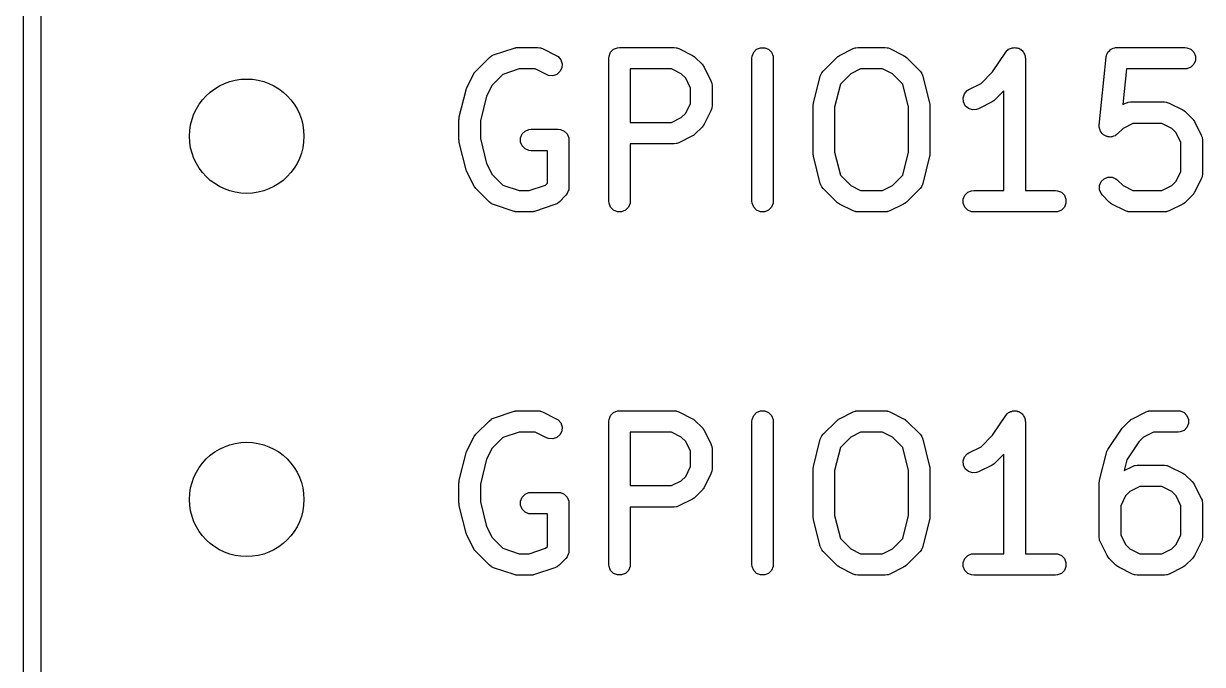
# Model space of a CAD drawing. Extents: x 19.8 to 98.9, y -129.1 to -67.1.
# Drawn here: x 55.28 to 63.52, y -95.63 to -91.15 of the extents above; entities that cross this region are included whole.
import ezdxf

# ---------------------------------------------------------------- set-up
doc = ezdxf.new("R2010")
doc.units = 0
doc.layers.add('BLACK', color=7, linetype='CONTINUOUS')

msp = doc.modelspace()

# ---------------------------------------------------------------- linework, layer by layer
at = {"layer": 'BLACK', "linetype": 'CONTINUOUS'}
for p, q in [((55.28, -129.024), (55.28, -72.636)), ((55.4, -72.696), (55.4, -128.964)), ((58.441365, -91.484643), (58.536603, -91.389405)), ((58.536603, -91.389405), (58.547968, -91.380077)), ((58.547968, -91.380077), (58.550458, -91.379045)), ((58.550458, -91.379045), (58.552493, -91.377281)), ((58.552493, -91.377281), (58.565919, -91.371287)), ((58.565919, -91.371287), (58.708775, -91.323668)), ((58.708775, -91.323668), (58.71603, -91.322018)), ((58.71603, -91.322018), (58.717861, -91.32126)), ((58.717861, -91.32126), (58.720514, -91.320998)), ((58.720514, -91.320998), (58.723112, -91.320408)), ((58.723112, -91.320408), (58.725086, -91.320548)), ((58.725086, -91.320548), (58.732493, -91.319819)), ((58.732493, -91.319819), (58.87535, -91.319819)), ((58.87535, -91.319819), (58.889982, -91.32126)), ((58.889982, -91.32126), (58.892471, -91.322291)), ((58.892471, -91.322291), (58.895159, -91.322482)), ((58.895159, -91.322482), (58.908891, -91.327737)), ((58.908891, -91.327737), (59.004129, -91.375356)), ((59.004129, -91.375356), (59.016572, -91.383188)), ((59.016572, -91.383188), (59.035745, -91.405296)), ((59.371779, -91.394819), (59.37322, -91.380187)), ((59.371779, -92.394819), (59.371779, -91.394819)), ((59.37322, -91.380187), (59.384419, -91.353151)), ((59.384419, -91.353151), (59.405111, -91.332459)), ((59.405111, -91.332459), (59.432147, -91.32126)), ((59.432147, -91.32126), (59.446779, -91.319819)), ((59.446779, -91.319819), (59.827731, -91.319819)), ((59.827731, -91.319819), (59.842363, -91.32126)), ((59.842363, -91.32126), (59.844852, -91.322291)), ((59.844852, -91.322291), (59.84754, -91.322482)), ((59.84754, -91.322482), (59.861272, -91.327737)), ((59.861272, -91.327737), (59.95651, -91.375356)), ((59.95651, -91.375356), (59.962809, -91.37932)), ((59.962809, -91.37932), (59.964637, -91.380078)), ((59.964637, -91.380078), (59.966693, -91.381766)), ((59.966693, -91.381766), (59.968953, -91.383188)), ((59.968953, -91.383188), (59.970252, -91.384686)), ((59.970252, -91.384686), (59.976002, -91.389405)), ((59.976002, -91.389405), (60.023621, -91.437024)), ((60.371779, -91.394819), (60.37322, -91.380187)), ((60.371779, -92.394819), (60.371779, -91.394819)), ((60.37322, -91.380187), (60.384419, -91.353151)), ((60.384419, -91.353151), (60.405111, -91.332459)), ((60.405111, -91.332459), (60.432147, -91.32126)), ((60.432147, -91.32126), (60.461411, -91.32126)), ((60.461411, -91.32126), (60.488447, -91.332459)), ((60.488447, -91.332459), (60.509139, -91.353151)), ((60.509139, -91.353151), (60.520338, -91.380187)), ((60.520338, -91.380187), (60.521779, -91.394819)), ((60.521779, -91.394819), (60.521779, -92.394819)), ((60.869936, -91.484643), (60.965174, -91.389405)), ((60.965174, -91.389405), (60.970924, -91.384684)), ((60.970924, -91.384684), (60.972223, -91.383188)), ((60.972223, -91.383188), (60.974477, -91.381768)), ((60.974477, -91.381768), (60.976539, -91.380077)), ((60.976539, -91.380077), (60.978371, -91.379318)), ((60.978371, -91.379318), (60.984666, -91.375356)), ((60.984666, -91.375356), (61.079904, -91.327737)), ((61.079904, -91.327737), (61.093635, -91.322482)), ((61.093635, -91.322482), (61.096324, -91.32229)), ((61.096324, -91.32229), (61.098813, -91.32126)), ((61.098813, -91.32126), (61.113445, -91.319819)), ((61.113445, -91.319819), (61.303921, -91.319819)), ((61.303921, -91.319819), (61.318553, -91.32126)), ((61.318553, -91.32126), (61.321042, -91.322291)), ((61.321042, -91.322291), (61.32373, -91.322482)), ((61.32373, -91.322482), (61.337462, -91.327737)), ((61.337462, -91.327737), (61.4327, -91.375356)), ((61.4327, -91.375356), (61.438999, -91.37932)), ((61.438999, -91.37932), (61.440827, -91.380078)), ((61.440827, -91.380078), (61.442883, -91.381766)), ((61.442883, -91.381766), (61.445143, -91.383188)), ((61.445143, -91.383188), (61.446442, -91.384686)), ((61.446442, -91.384686), (61.452192, -91.389405)), ((61.452192, -91.389405), (61.54743, -91.484643)), ((62.055159, -91.489896), (62.146279, -91.353216)), ((62.146279, -91.353216), (62.146313, -91.353173)), ((62.146313, -91.353173), (62.146323, -91.353151)), ((62.146323, -91.353151), (62.146374, -91.353099)), ((62.146374, -91.353099), (62.155595, -91.341841)), ((62.155595, -91.341841), (62.161764, -91.337709)), ((62.161764, -91.337709), (62.167015, -91.332459)), ((62.167015, -91.332459), (62.173804, -91.329646)), ((62.173804, -91.329646), (62.17991, -91.325558)), ((62.17991, -91.325558), (62.18719, -91.324101)), ((62.18719, -91.324101), (62.194051, -91.32126)), ((62.194051, -91.32126), (62.201399, -91.32126)), ((62.201399, -91.32126), (62.208604, -91.319819)), ((62.208604, -91.319819), (62.215888, -91.32126)), ((62.215888, -91.32126), (62.223315, -91.32126)), ((62.223315, -91.32126), (62.230103, -91.324072)), ((62.230103, -91.324072), (62.237312, -91.325498)), ((62.237312, -91.325498), (62.243491, -91.329617)), ((62.243491, -91.329617), (62.250351, -91.332459)), ((62.250351, -91.332459), (62.255544, -91.337652)), ((62.255544, -91.337652), (62.261661, -91.34173)), ((62.261661, -91.34173), (62.265794, -91.347902)), ((62.265794, -91.347902), (62.271043, -91.353151)), ((62.271043, -91.353151), (62.273854, -91.359938)), ((62.273854, -91.359938), (62.277944, -91.366045)), ((62.277944, -91.366045), (62.2794, -91.373326)), ((62.2794, -91.373326), (62.282242, -91.380187)), ((62.282242, -91.380187), (62.283667, -91.394663)), ((62.283667, -91.394663), (62.283683, -91.39474)), ((62.283683, -91.39474), (62.283677, -91.394766)), ((62.283677, -91.394766), (62.283683, -91.394819)), ((62.283683, -91.394819), (62.283683, -92.319819)), ((62.800722, -91.863546), (62.848341, -91.387356)), ((62.848341, -91.387356), (62.84941, -91.382023)), ((62.84941, -91.380187), (62.850123, -91.378464)), ((62.84941, -91.382023), (62.84941, -91.380187)), ((62.850123, -91.378464), (62.851231, -91.37294)), ((62.851231, -91.37294), (62.856413, -91.36328)), ((62.856413, -91.36328), (62.860609, -91.353151)), ((62.860609, -91.353151), (62.86328, -91.350479)), ((62.86328, -91.350479), (62.865065, -91.347153)), ((62.865065, -91.347153), (62.873547, -91.340212)), ((62.873547, -91.340212), (62.881301, -91.332459)), ((62.881301, -91.332459), (62.884789, -91.331013)), ((62.884789, -91.331013), (62.887713, -91.328622)), ((62.887713, -91.328622), (62.89821, -91.325454)), ((62.89821, -91.325454), (62.908337, -91.32126)), ((62.908337, -91.32126), (62.913942, -91.320707)), ((62.913942, -91.320707), (62.915729, -91.320169)), ((62.915729, -91.320169), (62.917557, -91.320351)), ((62.917557, -91.320351), (62.922969, -91.319819)), ((62.922969, -91.319819), (63.399159, -91.319819)), ((63.399159, -91.319819), (63.413791, -91.32126)), ((63.413791, -91.32126), (63.440827, -91.332459)), ((63.440827, -91.332459), (63.461519, -91.353151)), ((63.461519, -91.353151), (63.472718, -91.380187)), ((63.472718, -91.380187), (63.472718, -91.409451)), ((58.744663, -91.469819), (58.63015, -91.50799)), ((58.857645, -91.469819), (58.744663, -91.469819)), ((58.937047, -91.50952), (58.857645, -91.469819)), ((59.042925, -91.462247), (59.029837, -91.488422)), ((59.035745, -91.405296), (59.044999, -91.433057)), ((59.044999, -91.433057), (59.042925, -91.462247)), ((59.810026, -91.469819), (59.521779, -91.469819)), ((59.521779, -91.469819), (59.521779, -91.843628)), ((59.878542, -91.504077), (59.810026, -91.469819)), ((60.023621, -91.437024), (60.028339, -91.442773)), ((60.028339, -91.442773), (60.029838, -91.444073)), ((60.029838, -91.444073), (60.031259, -91.446332)), ((60.031259, -91.446332), (60.032948, -91.448389)), ((60.032948, -91.448389), (60.033705, -91.450216)), ((60.033705, -91.450216), (60.03767, -91.456516)), ((60.03767, -91.456516), (60.085289, -91.551754)), ((61.13115, -91.469819), (61.062634, -91.504077)), ((61.286216, -91.469819), (61.13115, -91.469819)), ((61.354732, -91.504077), (61.286216, -91.469819)), ((62.990843, -91.469819), (62.966024, -91.718009)), ((63.399159, -91.469819), (62.990843, -91.469819)), ((63.413791, -91.468378), (63.399159, -91.469819)), ((63.440827, -91.457179), (63.413791, -91.468378)), ((63.461519, -91.436487), (63.440827, -91.457179)), ((63.472718, -91.409451), (63.461519, -91.436487)), ((58.379697, -91.599373), (58.427316, -91.504135)), ((58.427316, -91.504135), (58.43128, -91.497835)), ((58.43128, -91.497835), (58.432038, -91.496008)), ((58.432038, -91.496008), (58.433726, -91.493951)), ((58.433726, -91.493951), (58.435148, -91.491692)), ((58.435148, -91.491692), (58.436646, -91.490392)), ((58.436646, -91.490392), (58.441365, -91.484643)), ((58.63015, -91.50799), (58.556037, -91.582103)), ((58.950778, -91.514775), (58.937047, -91.50952)), ((58.979968, -91.516849), (58.950778, -91.514775)), ((59.00773, -91.507595), (58.979968, -91.516849)), ((59.029837, -91.488422), (59.00773, -91.507595)), ((59.908949, -91.534484), (59.878542, -91.504077)), ((59.943207, -91.603), (59.908949, -91.534484)), ((60.085289, -91.551754), (60.090544, -91.565485)), ((60.090544, -91.565485), (60.090735, -91.568174)), ((60.802589, -91.709962), (60.850208, -91.519486)), ((60.850208, -91.519486), (60.855155, -91.50564)), ((60.855155, -91.50564), (60.858475, -91.501158)), ((60.858475, -91.501158), (60.860609, -91.496008)), ((60.860609, -91.496008), (60.869936, -91.484643)), ((61.062634, -91.504077), (60.990691, -91.576019)), ((61.426674, -91.576019), (61.354732, -91.504077)), ((61.54743, -91.484643), (61.556758, -91.496008)), ((61.556758, -91.496008), (61.558892, -91.501161)), ((61.558892, -91.501161), (61.562211, -91.50564)), ((61.562211, -91.50564), (61.567158, -91.519486)), ((61.567158, -91.519486), (61.614777, -91.709962)), ((61.97378, -91.571275), (62.055159, -91.489896)), ((58.326399, -91.8052), (58.374018, -91.614724)), ((58.374018, -91.614724), (58.374403, -91.613644)), ((58.374403, -91.613644), (58.374442, -91.613105)), ((58.374442, -91.613105), (58.376779, -91.606997)), ((58.376779, -91.606997), (58.378965, -91.600878)), ((58.378965, -91.600878), (58.379287, -91.600442)), ((58.379287, -91.600442), (58.379697, -91.599373)), ((58.556037, -91.582103), (58.517543, -91.65909)), ((59.943207, -91.710447), (59.943207, -91.603)), ((60.090735, -91.568174), (60.091766, -91.570663)), ((60.091766, -91.570663), (60.093207, -91.585295)), ((60.093207, -91.585295), (60.093207, -91.728152)), ((60.990691, -91.576019), (60.95035, -91.737386)), ((61.467016, -91.737386), (61.426674, -91.576019)), ((61.848558, -91.671152), (61.857812, -91.643391)), ((61.857812, -91.643391), (61.876985, -91.621283)), ((61.876985, -91.621283), (61.889428, -91.613451)), ((61.889428, -91.613451), (61.97378, -91.571275)), ((62.133683, -91.623504), (62.07124, -91.685947)), ((62.133683, -92.319819), (62.133683, -91.623504)), ((58.517543, -91.65909), (58.47416, -91.832624)), ((59.908949, -91.778963), (59.943207, -91.710447)), ((60.093207, -91.728152), (60.091766, -91.742784)), ((60.80035, -91.728152), (60.800601, -91.725598)), ((60.80035, -92.061485), (60.80035, -91.728152)), ((60.800439, -91.724506), (60.801248, -91.719032)), ((60.800601, -91.725598), (60.800439, -91.724506)), ((60.801248, -91.719032), (60.801791, -91.71352)), ((60.801791, -91.71352), (60.802213, -91.712498)), ((60.802213, -91.712498), (60.802589, -91.709962)), ((61.614777, -91.709962), (61.615152, -91.712498)), ((61.615152, -91.712498), (61.615575, -91.71352)), ((61.615575, -91.71352), (61.616117, -91.719032)), ((61.616117, -91.719032), (61.616927, -91.724506)), ((61.616927, -91.724506), (61.616764, -91.725598)), ((61.616764, -91.725598), (61.617016, -91.728152)), ((61.617016, -91.728152), (61.617016, -92.061485)), ((61.850632, -91.700342), (61.848558, -91.671152)), ((61.863719, -91.726517), (61.850632, -91.700342)), ((61.885827, -91.74569), (61.863719, -91.726517)), ((62.051748, -91.699996), (61.95651, -91.747615)), ((62.058047, -91.696031), (62.051748, -91.699996)), ((62.059875, -91.695274), (62.058047, -91.696031)), ((62.061931, -91.693585), (62.059875, -91.695274)), ((62.064191, -91.692164), (62.061931, -91.693585)), ((62.06549, -91.690665), (62.064191, -91.692164)), ((62.07124, -91.685947), (62.06549, -91.690665)), ((62.966024, -91.718009), (62.984666, -91.708689)), ((62.984666, -91.708689), (62.998397, -91.703434)), ((62.998397, -91.703434), (63.001086, -91.703242)), ((63.001086, -91.703242), (63.003575, -91.702212)), ((63.003575, -91.702212), (63.018207, -91.700771)), ((63.018207, -91.700771), (63.256302, -91.700771)), ((63.256302, -91.700771), (63.270934, -91.702212)), ((63.270934, -91.702212), (63.273423, -91.703243)), ((63.273423, -91.703243), (63.276111, -91.703434)), ((63.276111, -91.703434), (63.289843, -91.708689)), ((63.289843, -91.708689), (63.385081, -91.756308)), ((58.325058, -91.81427), (58.325601, -91.808758)), ((58.325601, -91.808758), (58.326023, -91.807736)), ((58.326023, -91.807736), (58.326399, -91.8052)), ((59.810026, -91.843628), (59.878542, -91.80937)), ((59.878542, -91.80937), (59.908949, -91.778963)), ((60.085289, -91.761693), (60.03767, -91.856931)), ((60.090544, -91.747962), (60.085289, -91.761693)), ((60.090735, -91.745272), (60.090544, -91.747962)), ((60.091766, -91.742784), (60.090735, -91.745272)), ((60.95035, -91.737386), (60.95035, -92.052251)), ((61.467016, -92.052251), (61.467016, -91.737386)), ((61.913588, -91.754944), (61.885827, -91.74569)), ((61.942778, -91.75287), (61.913588, -91.754944)), ((61.95651, -91.747615), (61.942778, -91.75287)), ((63.385081, -91.756308), (63.39138, -91.760272)), ((63.39138, -91.760272), (63.393208, -91.76103)), ((63.393208, -91.76103), (63.395264, -91.762718)), ((63.395264, -91.762718), (63.397524, -91.76414)), ((63.397524, -91.76414), (63.398823, -91.765638)), ((63.398823, -91.765638), (63.404573, -91.770357)), ((63.404573, -91.770357), (63.452192, -91.817976)), ((58.32416, -91.82339), (58.324411, -91.820836)), ((58.32416, -91.966247), (58.32416, -91.82339)), ((58.324249, -91.819744), (58.325058, -91.81427)), ((58.324411, -91.820836), (58.324249, -91.819744)), ((58.47416, -91.832624), (58.47416, -91.957013)), ((58.786063, -91.903887), (58.813099, -91.892688)), ((58.813099, -91.892688), (58.827731, -91.891247)), ((58.827731, -91.891247), (59.018207, -91.891247)), ((59.018207, -91.891247), (59.032839, -91.892688)), ((59.032839, -91.892688), (59.059875, -91.903887)), ((59.521779, -91.843628), (59.810026, -91.843628)), ((60.023621, -91.876423), (59.976002, -91.924042)), ((60.028339, -91.870673), (60.023621, -91.876423)), ((60.029838, -91.869374), (60.028339, -91.870673)), ((60.031259, -91.867114), (60.029838, -91.869374)), ((60.032948, -91.865058), (60.031259, -91.867114)), ((60.033705, -91.86323), (60.032948, -91.865058)), ((60.03767, -91.856931), (60.033705, -91.86323)), ((62.8007, -91.878249), (62.800722, -91.863546)), ((62.801791, -91.881864), (62.8007, -91.878249)), ((62.801791, -91.88564), (62.801791, -91.881864)), ((62.805985, -91.895765), (62.801791, -91.88564)), ((62.809153, -91.906265), (62.805985, -91.895765)), ((62.967396, -91.885029), (62.928383, -91.924042)), ((63.035912, -91.850771), (62.967396, -91.885029)), ((63.238597, -91.850771), (63.035912, -91.850771)), ((63.307113, -91.885029), (63.238597, -91.850771)), ((63.33752, -91.915436), (63.307113, -91.885029)), ((63.452192, -91.817976), (63.45691, -91.823725)), ((63.45691, -91.823725), (63.458409, -91.825025)), ((63.458409, -91.825025), (63.45983, -91.827284)), ((63.45983, -91.827284), (63.461519, -91.829341)), ((63.461519, -91.829341), (63.462276, -91.831168)), ((63.462276, -91.831168), (63.466241, -91.837468)), ((63.466241, -91.837468), (63.51386, -91.932706)), ((58.324411, -91.9688), (58.32416, -91.966247)), ((58.324249, -91.969893), (58.324411, -91.9688)), ((58.325058, -91.975366), (58.324249, -91.969893)), ((58.325601, -91.980879), (58.325058, -91.975366)), ((58.47416, -91.957013), (58.517543, -92.130547)), ((58.754172, -91.951615), (58.765371, -91.924579)), ((58.754172, -91.980879), (58.754172, -91.951615)), ((58.765371, -91.924579), (58.786063, -91.903887)), ((59.059875, -91.903887), (59.080567, -91.924579)), ((59.080567, -91.924579), (59.091766, -91.951615)), ((59.091766, -91.951615), (59.093207, -91.966247)), ((59.093207, -91.966247), (59.093207, -92.29958)), ((59.95651, -91.938091), (59.861272, -91.98571)), ((59.962809, -91.934126), (59.95651, -91.938091)), ((59.964637, -91.933369), (59.962809, -91.934126)), ((59.966693, -91.93168), (59.964637, -91.933369)), ((59.968953, -91.930259), (59.966693, -91.93168)), ((59.970252, -91.92876), (59.968953, -91.930259)), ((59.976002, -91.924042), (59.970252, -91.92876)), ((62.811544, -91.909188), (62.809153, -91.906265)), ((62.81299, -91.912677), (62.811544, -91.909188)), ((62.820743, -91.92043), (62.81299, -91.912677)), ((62.827684, -91.928913), (62.820743, -91.92043)), ((62.83101, -91.930697), (62.827684, -91.928913)), ((62.833682, -91.933369), (62.83101, -91.930697)), ((62.843809, -91.937564), (62.833682, -91.933369)), ((62.853471, -91.942747), (62.843809, -91.937564)), ((62.85723, -91.943122), (62.853471, -91.942747)), ((62.860719, -91.944568), (62.85723, -91.943122)), ((62.87168, -91.944568), (62.860719, -91.944568)), ((62.88259, -91.945659), (62.87168, -91.944568)), ((62.886206, -91.944568), (62.88259, -91.945659)), ((62.889981, -91.944568), (62.886206, -91.944568)), ((62.900106, -91.940373), (62.889981, -91.944568)), ((62.910606, -91.937206), (62.900106, -91.940373)), ((62.913529, -91.934814), (62.910606, -91.937206)), ((62.917018, -91.933369), (62.913529, -91.934814)), ((62.928383, -91.924042), (62.917018, -91.933369)), ((63.371778, -91.983952), (63.33752, -91.915436)), ((63.51386, -91.932706), (63.519115, -91.946437)), ((63.519115, -91.946437), (63.519306, -91.949126)), ((63.519306, -91.949126), (63.520337, -91.951615)), ((63.520337, -91.951615), (63.521778, -91.966247)), ((63.521778, -91.966247), (63.521778, -92.204342)), ((58.326023, -91.9819), (58.325601, -91.980879)), ((58.326399, -91.984437), (58.326023, -91.9819)), ((58.374018, -92.174913), (58.326399, -91.984437)), ((58.765371, -92.007915), (58.754172, -91.980879)), ((58.786063, -92.028607), (58.765371, -92.007915)), ((58.813099, -92.039806), (58.786063, -92.028607)), ((58.827731, -92.041247), (58.813099, -92.039806)), ((58.943207, -92.041247), (58.827731, -92.041247)), ((58.943207, -92.268514), (58.943207, -92.041247)), ((59.827731, -91.993628), (59.521779, -91.993628)), ((59.521779, -91.993628), (59.521779, -92.394819)), ((59.842363, -91.992187), (59.827731, -91.993628)), ((59.844852, -91.991155), (59.842363, -91.992187)), ((59.84754, -91.990965), (59.844852, -91.991155)), ((59.861272, -91.98571), (59.84754, -91.990965)), ((60.95035, -92.052251), (60.990691, -92.213617)), ((61.426674, -92.213617), (61.467016, -92.052251)), ((63.371778, -92.186637), (63.371778, -91.983952)), ((58.517543, -92.130547), (58.556037, -92.207534)), ((60.800601, -92.064038), (60.80035, -92.061485)), ((60.800439, -92.065131), (60.800601, -92.064038)), ((60.801248, -92.070604), (60.800439, -92.065131)), ((60.801791, -92.076117), (60.801248, -92.070604)), ((60.802213, -92.077138), (60.801791, -92.076117)), ((60.802589, -92.079675), (60.802213, -92.077138)), ((60.850208, -92.270151), (60.802589, -92.079675)), ((61.614777, -92.079675), (61.567158, -92.270151)), ((61.615152, -92.077138), (61.614777, -92.079675)), ((61.615575, -92.076117), (61.615152, -92.077138)), ((61.616117, -92.070604), (61.615575, -92.076117)), ((61.616927, -92.065131), (61.616117, -92.070604)), ((61.617016, -92.061485), (61.616764, -92.064038)), ((61.616764, -92.064038), (61.616927, -92.065131)), ((58.374403, -92.175992), (58.374018, -92.174913)), ((58.374442, -92.176532), (58.374403, -92.175992)), ((58.376769, -92.182613), (58.374442, -92.176532)), ((58.378965, -92.188759), (58.376769, -92.182613)), ((58.379287, -92.189194), (58.378965, -92.188759)), ((58.379697, -92.190264), (58.379287, -92.189194)), ((58.427316, -92.285502), (58.379697, -92.190264)), ((58.556037, -92.207534), (58.63015, -92.281648)), ((60.990691, -92.213617), (61.062634, -92.285561)), ((61.354731, -92.285561), (61.426674, -92.213617)), ((63.337519, -92.255153), (63.371778, -92.186637)), ((63.519115, -92.224152), (63.51386, -92.237883)), ((63.519306, -92.221462), (63.519115, -92.224152)), ((63.520337, -92.218974), (63.519306, -92.221462)), ((63.521778, -92.204342), (63.520337, -92.218974)), ((58.431279, -92.291798), (58.427316, -92.285502)), ((58.432037, -92.293628), (58.431279, -92.291798)), ((58.433726, -92.295686), (58.432037, -92.293628)), ((58.435148, -92.297945), (58.433726, -92.295686)), ((58.436646, -92.299244), (58.435148, -92.297945)), ((58.441365, -92.304994), (58.436646, -92.299244)), ((58.536603, -92.400233), (58.441365, -92.304994)), ((58.63015, -92.281648), (58.744663, -92.319819)), ((58.815561, -92.319819), (58.930074, -92.281647)), ((58.930074, -92.281647), (58.943207, -92.268514)), ((59.093207, -92.29958), (59.091766, -92.314212)), ((60.855155, -92.283997), (60.850208, -92.270151)), ((60.858474, -92.288476), (60.855155, -92.283997)), ((60.860608, -92.293628), (60.858474, -92.288476)), ((60.869936, -92.304994), (60.860608, -92.293628)), ((60.965174, -92.400233), (60.869936, -92.304994)), ((61.062634, -92.285561), (61.13115, -92.319819)), ((61.286216, -92.319819), (61.354731, -92.285561)), ((61.547431, -92.304993), (61.452192, -92.400233)), ((61.556758, -92.293628), (61.547431, -92.304993)), ((61.558891, -92.288476), (61.556758, -92.293628)), ((61.562211, -92.283997), (61.558891, -92.288476)), ((61.567158, -92.270151), (61.562211, -92.283997)), ((62.801791, -92.284948), (62.81299, -92.257912)), ((62.801791, -92.314211), (62.801791, -92.284948)), ((62.81299, -92.257912), (62.833683, -92.237219)), ((62.833683, -92.237219), (62.860719, -92.226021)), ((62.860719, -92.226021), (62.889982, -92.226021)), ((62.889982, -92.226021), (62.917018, -92.23722)), ((62.917018, -92.23722), (62.928384, -92.246548)), ((62.928384, -92.246548), (62.967396, -92.285561)), ((62.967396, -92.285561), (63.035912, -92.319819)), ((63.238597, -92.319819), (63.307112, -92.285561)), ((63.307112, -92.285561), (63.337519, -92.255153)), ((63.51386, -92.237883), (63.466241, -92.333121)), ((58.744663, -92.319819), (58.815561, -92.319819)), ((59.07124, -92.352613), (59.023622, -92.400232)), ((59.080568, -92.341247), (59.07124, -92.352613)), ((59.088306, -92.322565), (59.080568, -92.341247)), ((59.091766, -92.314212), (59.088306, -92.322565)), ((61.13115, -92.319819), (61.286216, -92.319819)), ((61.84941, -92.380187), (61.860609, -92.353151)), ((61.84941, -92.409451), (61.84941, -92.380187)), ((61.860609, -92.353151), (61.881301, -92.332459)), ((61.881301, -92.332459), (61.908337, -92.32126)), ((61.908337, -92.32126), (61.922969, -92.319819)), ((61.922969, -92.319819), (62.133683, -92.319819)), ((62.283683, -92.319819), (62.494397, -92.319819)), ((62.494397, -92.319819), (62.509029, -92.32126)), ((62.509029, -92.32126), (62.536065, -92.332459)), ((62.536065, -92.332459), (62.556757, -92.353151)), ((62.556757, -92.353151), (62.567956, -92.380187)), ((62.567956, -92.380187), (62.567956, -92.409451)), ((62.812989, -92.341247), (62.801791, -92.314211)), ((62.822316, -92.352612), (62.812989, -92.341247)), ((62.869935, -92.400232), (62.822316, -92.352612)), ((63.035912, -92.319819), (63.238597, -92.319819)), ((63.452192, -92.352613), (63.404574, -92.400232)), ((63.45691, -92.346863), (63.452192, -92.352613)), ((63.458409, -92.345564), (63.45691, -92.346863)), ((63.45983, -92.343305), (63.458409, -92.345564)), ((63.46152, -92.341247), (63.45983, -92.343305)), ((63.462277, -92.339417), (63.46152, -92.341247)), ((63.466241, -92.333121), (63.462277, -92.339417)), ((58.547968, -92.409561), (58.536603, -92.400233)), ((58.550458, -92.410592), (58.547968, -92.409561)), ((58.552493, -92.412357), (58.550458, -92.410592)), ((58.565919, -92.418351), (58.552493, -92.412357)), ((58.708775, -92.46597), (58.565919, -92.418351)), ((58.71603, -92.467619), (58.708775, -92.46597)), ((58.717861, -92.468378), (58.71603, -92.467619)), ((58.720514, -92.468639), (58.717861, -92.468378)), ((58.723112, -92.46923), (58.720514, -92.468639)), ((58.725086, -92.469089), (58.723112, -92.46923)), ((58.732493, -92.469819), (58.725086, -92.469089)), ((58.827731, -92.469819), (58.732493, -92.469819)), ((58.835136, -92.469089), (58.827731, -92.469819)), ((58.837111, -92.46923), (58.835136, -92.469089)), ((58.839708, -92.468639), (58.837111, -92.46923)), ((58.842363, -92.468378), (58.839708, -92.468639)), ((58.844194, -92.467619), (58.842363, -92.468378)), ((58.851448, -92.46597), (58.844194, -92.467619)), ((58.994305, -92.418351), (58.851448, -92.46597)), ((59.00773, -92.412357), (58.994305, -92.418351)), ((59.009765, -92.410591), (59.00773, -92.412357)), ((59.012256, -92.40956), (59.009765, -92.410591)), ((59.023622, -92.400232), (59.012256, -92.40956)), ((59.37322, -92.409451), (59.371779, -92.394819)), ((59.384419, -92.436487), (59.37322, -92.409451)), ((59.405111, -92.457179), (59.384419, -92.436487)), ((59.432147, -92.468378), (59.405111, -92.457179)), ((59.461411, -92.468378), (59.432147, -92.468378)), ((59.488447, -92.457179), (59.461411, -92.468378)), ((59.509139, -92.436487), (59.488447, -92.457179)), ((59.520338, -92.409451), (59.509139, -92.436487)), ((59.521779, -92.394819), (59.520338, -92.409451)), ((60.37322, -92.409451), (60.371779, -92.394819)), ((60.384419, -92.436487), (60.37322, -92.409451)), ((60.405111, -92.457179), (60.384419, -92.436487)), ((60.432147, -92.468378), (60.405111, -92.457179)), ((60.461411, -92.468378), (60.432147, -92.468378)), ((60.488447, -92.457179), (60.461411, -92.468378)), ((60.509139, -92.436487), (60.488447, -92.457179)), ((60.520338, -92.409451), (60.509139, -92.436487)), ((60.521779, -92.394819), (60.520338, -92.409451)), ((60.970924, -92.404953), (60.965174, -92.400233)), ((60.972223, -92.40645), (60.970924, -92.404953)), ((60.974477, -92.407869), (60.972223, -92.40645)), ((60.976539, -92.409561), (60.974477, -92.407869)), ((60.978371, -92.410319), (60.976539, -92.409561)), ((60.984666, -92.414282), (60.978371, -92.410319)), ((61.079904, -92.461901), (60.984666, -92.414282)), ((61.093635, -92.467156), (61.079904, -92.461901)), ((61.096324, -92.467347), (61.093635, -92.467156)), ((61.098813, -92.468378), (61.096324, -92.467347)), ((61.113445, -92.469819), (61.098813, -92.468378)), ((61.303921, -92.469819), (61.113445, -92.469819)), ((61.318553, -92.468378), (61.303921, -92.469819)), ((61.321042, -92.467346), (61.318553, -92.468378)), ((61.32373, -92.467156), (61.321042, -92.467346)), ((61.337462, -92.461901), (61.32373, -92.467156)), ((61.4327, -92.414282), (61.337462, -92.461901)), ((61.438999, -92.410317), (61.4327, -92.414282)), ((61.440827, -92.40956), (61.438999, -92.410317)), ((61.442883, -92.407871), (61.440827, -92.40956)), ((61.445143, -92.40645), (61.442883, -92.407871)), ((61.446442, -92.404951), (61.445143, -92.40645)), ((61.452192, -92.400233), (61.446442, -92.404951)), ((61.860609, -92.436487), (61.84941, -92.409451)), ((61.881301, -92.457179), (61.860609, -92.436487)), ((61.908337, -92.468378), (61.881301, -92.457179)), ((61.922969, -92.469819), (61.908337, -92.468378)), ((62.494397, -92.469819), (61.922969, -92.469819)), ((62.509029, -92.468378), (62.494397, -92.469819)), ((62.536065, -92.457179), (62.509029, -92.468378)), ((62.556757, -92.436487), (62.536065, -92.457179)), ((62.567956, -92.409451), (62.556757, -92.436487)), ((62.875684, -92.40495), (62.869935, -92.400232)), ((62.876985, -92.40645), (62.875684, -92.40495)), ((62.879244, -92.407872), (62.876985, -92.40645)), ((62.881301, -92.40956), (62.879244, -92.407872)), ((62.883128, -92.410317), (62.881301, -92.40956)), ((62.889428, -92.414282), (62.883128, -92.410317)), ((62.984666, -92.461901), (62.889428, -92.414282)), ((62.998397, -92.467156), (62.984666, -92.461901)), ((63.001086, -92.467347), (62.998397, -92.467156)), ((63.003575, -92.468378), (63.001086, -92.467347)), ((63.018207, -92.469819), (63.003575, -92.468378)), ((63.256302, -92.469819), (63.018207, -92.469819)), ((63.270934, -92.468378), (63.256302, -92.469819)), ((63.273423, -92.467346), (63.270934, -92.468378)), ((63.276111, -92.467156), (63.273423, -92.467346)), ((63.289843, -92.461901), (63.276111, -92.467156)), ((63.385081, -92.414282), (63.289843, -92.461901)), ((63.39138, -92.410317), (63.385081, -92.414282)), ((63.393208, -92.40956), (63.39138, -92.410317)), ((63.395264, -92.407872), (63.393208, -92.40956)), ((63.397524, -92.40645), (63.395264, -92.407872)), ((63.398824, -92.40495), (63.397524, -92.40645)), ((63.404574, -92.400232), (63.398824, -92.40495)), ((58.565919, -93.911287), (58.708775, -93.863668)), ((58.708775, -93.863668), (58.71603, -93.862018)), ((58.71603, -93.862018), (58.717861, -93.86126)), ((58.717861, -93.86126), (58.720514, -93.860998)), ((58.720514, -93.860998), (58.723112, -93.860408)), ((58.723112, -93.860408), (58.725086, -93.860548)), ((58.725086, -93.860548), (58.732493, -93.859819)), ((58.732493, -93.859819), (58.87535, -93.859819)), ((58.87535, -93.859819), (58.889982, -93.86126)), ((58.889982, -93.86126), (58.892471, -93.862291)), ((58.892471, -93.862291), (58.895159, -93.862482)), ((58.895159, -93.862482), (58.908891, -93.867737)), ((58.908891, -93.867737), (59.004129, -93.915356)), ((59.384419, -93.893151), (59.405111, -93.872459)), ((59.405111, -93.872459), (59.432147, -93.86126)), ((59.432147, -93.86126), (59.446779, -93.859819)), ((59.446779, -93.859819), (59.827731, -93.859819)), ((59.827731, -93.859819), (59.842363, -93.86126)), ((59.842363, -93.86126), (59.844852, -93.862291)), ((59.844852, -93.862291), (59.84754, -93.862482)), ((59.84754, -93.862482), (59.861272, -93.867737)), ((59.861272, -93.867737), (59.95651, -93.915356)), ((60.384419, -93.893151), (60.405111, -93.872459)), ((60.405111, -93.872459), (60.432147, -93.86126)), ((60.432147, -93.86126), (60.461411, -93.86126)), ((60.461411, -93.86126), (60.488447, -93.872459)), ((60.488447, -93.872459), (60.509139, -93.893151)), ((60.984666, -93.915356), (61.079904, -93.867737)), ((61.079904, -93.867737), (61.093635, -93.862482)), ((61.093635, -93.862482), (61.096324, -93.86229)), ((61.096324, -93.86229), (61.098813, -93.86126)), ((61.098813, -93.86126), (61.113445, -93.859819)), ((61.113445, -93.859819), (61.303921, -93.859819)), ((61.303921, -93.859819), (61.318553, -93.86126)), ((61.318553, -93.86126), (61.321042, -93.862291)), ((61.321042, -93.862291), (61.32373, -93.862482)), ((61.32373, -93.862482), (61.337462, -93.867737)), ((61.337462, -93.867737), (61.4327, -93.915356)), ((62.161764, -93.877709), (62.167015, -93.872459)), ((62.167015, -93.872459), (62.173804, -93.869646)), ((62.173804, -93.869646), (62.17991, -93.865558)), ((62.17991, -93.865558), (62.18719, -93.864101)), ((62.18719, -93.864101), (62.194051, -93.86126)), ((62.194051, -93.86126), (62.201399, -93.86126)), ((62.201399, -93.86126), (62.208604, -93.859819)), ((62.208604, -93.859819), (62.215888, -93.86126)), ((62.215888, -93.86126), (62.223315, -93.86126)), ((62.223315, -93.86126), (62.230103, -93.864072)), ((62.230103, -93.864072), (62.237312, -93.865498)), ((62.237312, -93.865498), (62.243491, -93.869617)), ((62.243491, -93.869617), (62.250351, -93.872459)), ((62.250351, -93.872459), (62.255544, -93.877652)), ((63.032285, -93.915356), (63.127523, -93.867737)), ((63.127523, -93.867737), (63.141254, -93.862482)), ((63.141254, -93.862482), (63.143943, -93.86229)), ((63.143943, -93.86229), (63.146432, -93.86126)), ((63.146432, -93.86126), (63.161064, -93.859819)), ((63.161064, -93.859819), (63.35154, -93.859819)), ((63.35154, -93.859819), (63.366172, -93.86126)), ((63.366172, -93.86126), (63.393208, -93.872459)), ((63.393208, -93.872459), (63.4139, -93.893151)), ((58.441365, -94.024643), (58.536603, -93.929405)), ((58.536603, -93.929405), (58.547968, -93.920077)), ((58.547968, -93.920077), (58.550458, -93.919045)), ((58.550458, -93.919045), (58.552493, -93.917281)), ((58.552493, -93.917281), (58.565919, -93.911287)), ((59.004129, -93.915356), (59.016572, -93.923188)), ((59.016572, -93.923188), (59.035745, -93.945296)), ((59.035745, -93.945296), (59.044999, -93.973057)), ((59.371779, -93.934819), (59.37322, -93.920187)), ((59.371779, -94.934819), (59.371779, -93.934819)), ((59.37322, -93.920187), (59.384419, -93.893151)), ((59.95651, -93.915356), (59.962809, -93.91932)), ((59.962809, -93.91932), (59.964637, -93.920078)), ((59.964637, -93.920078), (59.966693, -93.921766)), ((59.966693, -93.921766), (59.968953, -93.923188)), ((59.968953, -93.923188), (59.970252, -93.924686)), ((59.970252, -93.924686), (59.976002, -93.929405)), ((59.976002, -93.929405), (60.023621, -93.977024)), ((60.371779, -93.934819), (60.37322, -93.920187)), ((60.371779, -94.934819), (60.371779, -93.934819)), ((60.37322, -93.920187), (60.384419, -93.893151)), ((60.509139, -93.893151), (60.520338, -93.920187)), ((60.520338, -93.920187), (60.521779, -93.934819)), ((60.521779, -93.934819), (60.521779, -94.934819)), ((60.869936, -94.024643), (60.965174, -93.929405)), ((60.965174, -93.929405), (60.970924, -93.924684)), ((60.970924, -93.924684), (60.972223, -93.923188)), ((60.972223, -93.923188), (60.974477, -93.921768)), ((60.974477, -93.921768), (60.976539, -93.920077)), ((60.976539, -93.920077), (60.978371, -93.919318)), ((60.978371, -93.919318), (60.984666, -93.915356)), ((61.4327, -93.915356), (61.438999, -93.91932)), ((61.438999, -93.91932), (61.440827, -93.920078)), ((61.440827, -93.920078), (61.442883, -93.921766)), ((61.442883, -93.921766), (61.445143, -93.923188)), ((61.445143, -93.923188), (61.446442, -93.924686)), ((61.446442, -93.924686), (61.452192, -93.929405)), ((61.452192, -93.929405), (61.54743, -94.024643)), ((62.055159, -94.029896), (62.146279, -93.893216)), ((62.146279, -93.893216), (62.146313, -93.893173)), ((62.146313, -93.893173), (62.146323, -93.893151)), ((62.146323, -93.893151), (62.146374, -93.893099)), ((62.146374, -93.893099), (62.155595, -93.881841)), ((62.155595, -93.881841), (62.161764, -93.877709)), ((62.255544, -93.877652), (62.261661, -93.88173)), ((62.261661, -93.88173), (62.265794, -93.887902)), ((62.265794, -93.887902), (62.271043, -93.893151)), ((62.271043, -93.893151), (62.273854, -93.899938)), ((62.273854, -93.899938), (62.277944, -93.906045)), ((62.277944, -93.906045), (62.2794, -93.913326)), ((62.2794, -93.913326), (62.282242, -93.920187)), ((62.282242, -93.920187), (62.283667, -93.934663)), ((62.283667, -93.934663), (62.283683, -93.93474)), ((62.283683, -93.93474), (62.283677, -93.934766)), ((62.283677, -93.934766), (62.283683, -93.934819)), ((62.283683, -93.934819), (62.283683, -94.859819)), ((62.965174, -93.977024), (63.012793, -93.929405)), ((63.012793, -93.929405), (63.018542, -93.924686)), ((63.018542, -93.924686), (63.019842, -93.923188)), ((63.019842, -93.923188), (63.022101, -93.921766)), ((63.022101, -93.921766), (63.024158, -93.920078)), ((63.024158, -93.920078), (63.025985, -93.91932)), ((63.025985, -93.91932), (63.032285, -93.915356)), ((63.4139, -93.893151), (63.425099, -93.920187)), ((63.425099, -93.949451), (63.4139, -93.976487)), ((63.425099, -93.920187), (63.425099, -93.949451)), ((58.427316, -94.044135), (58.43128, -94.037835)), ((58.43128, -94.037835), (58.432038, -94.036008)), ((58.432038, -94.036008), (58.433726, -94.033951)), ((58.433726, -94.033951), (58.435148, -94.031692)), ((58.435148, -94.031692), (58.436646, -94.030392)), ((58.436646, -94.030392), (58.441365, -94.024643)), ((58.744663, -94.009819), (58.63015, -94.04799)), ((58.857645, -94.009819), (58.744663, -94.009819)), ((58.937047, -94.04952), (58.857645, -94.009819)), ((59.029837, -94.028422), (59.00773, -94.047595)), ((59.042925, -94.002247), (59.029837, -94.028422)), ((59.044999, -93.973057), (59.042925, -94.002247)), ((59.810026, -94.009819), (59.521779, -94.009819)), ((59.521779, -94.009819), (59.521779, -94.383628)), ((59.878542, -94.044077), (59.810026, -94.009819)), ((60.023621, -93.977024), (60.028339, -93.982773)), ((60.028339, -93.982773), (60.029838, -93.984073)), ((60.029838, -93.984073), (60.031259, -93.986332)), ((60.031259, -93.986332), (60.032948, -93.988389)), ((60.032948, -93.988389), (60.033705, -93.990216)), ((60.033705, -93.990216), (60.03767, -93.996516)), ((60.03767, -93.996516), (60.085289, -94.091754)), ((60.858475, -94.041158), (60.860609, -94.036008)), ((60.860609, -94.036008), (60.869936, -94.024643)), ((61.13115, -94.009819), (61.062634, -94.044077)), ((61.286216, -94.009819), (61.13115, -94.009819)), ((61.354732, -94.044077), (61.286216, -94.009819)), ((61.54743, -94.024643), (61.556758, -94.036008)), ((61.556758, -94.036008), (61.558892, -94.041161)), ((61.97378, -94.111275), (62.055159, -94.029896)), ((62.860565, -94.131311), (62.955803, -93.988454)), ((62.955803, -93.988454), (62.955837, -93.988411)), ((62.955837, -93.988411), (62.955847, -93.988389)), ((62.955847, -93.988389), (62.960335, -93.98292)), ((62.960335, -93.98292), (62.965119, -93.977079)), ((62.965119, -93.977079), (62.96514, -93.977064)), ((62.96514, -93.977064), (62.965174, -93.977024)), ((63.178769, -94.009819), (63.110253, -94.044077)), ((63.35154, -94.009819), (63.178769, -94.009819)), ((63.366172, -94.008378), (63.35154, -94.009819)), ((63.393208, -93.997179), (63.366172, -94.008378)), ((63.4139, -93.976487), (63.393208, -93.997179)), ((58.379697, -94.139373), (58.427316, -94.044135)), ((58.63015, -94.04799), (58.556037, -94.122103)), ((58.950778, -94.054775), (58.937047, -94.04952)), ((58.979968, -94.056849), (58.950778, -94.054775)), ((59.00773, -94.047595), (58.979968, -94.056849)), ((59.908949, -94.074484), (59.878542, -94.044077)), ((59.943207, -94.143), (59.908949, -94.074484)), ((60.085289, -94.091754), (60.090544, -94.105485)), ((60.090544, -94.105485), (60.090735, -94.108174)), ((60.090735, -94.108174), (60.091766, -94.110663)), ((60.091766, -94.110663), (60.093207, -94.125295)), ((60.802589, -94.249962), (60.850208, -94.059486)), ((60.850208, -94.059486), (60.855155, -94.04564)), ((60.855155, -94.04564), (60.858475, -94.041158)), ((60.990691, -94.116019), (60.95035, -94.277386)), ((61.062634, -94.044077), (60.990691, -94.116019)), ((61.426674, -94.116019), (61.354732, -94.044077)), ((61.467016, -94.277386), (61.426674, -94.116019)), ((61.558892, -94.041161), (61.562211, -94.04564)), ((61.562211, -94.04564), (61.567158, -94.059486)), ((61.567158, -94.059486), (61.614777, -94.249962)), ((61.889428, -94.153451), (61.97378, -94.111275)), ((63.076491, -94.077838), (62.992579, -94.203707)), ((63.110253, -94.044077), (63.076491, -94.077838)), ((58.326399, -94.3452), (58.374018, -94.154724)), ((58.374018, -94.154724), (58.374403, -94.153644)), ((58.374403, -94.153644), (58.374442, -94.153105)), ((58.374442, -94.153105), (58.376779, -94.146997)), ((58.376779, -94.146997), (58.378965, -94.140878)), ((58.378965, -94.140878), (58.379287, -94.140442)), ((58.379287, -94.140442), (58.379697, -94.139373)), ((58.517543, -94.19909), (58.47416, -94.372624)), ((58.556037, -94.122103), (58.517543, -94.19909)), ((59.943207, -94.250447), (59.943207, -94.143)), ((60.093207, -94.125295), (60.093207, -94.268152)), ((61.848558, -94.211152), (61.857812, -94.183391)), ((61.857812, -94.183391), (61.876985, -94.161283)), ((61.876985, -94.161283), (61.889428, -94.153451)), ((62.133683, -94.163504), (62.07124, -94.225947)), ((62.133683, -94.859819), (62.133683, -94.163504)), ((62.802589, -94.3452), (62.850208, -94.154724)), ((62.850208, -94.154724), (62.853288, -94.146101)), ((62.853288, -94.146101), (62.853648, -94.144285)), ((62.853648, -94.144285), (62.854526, -94.142637)), ((62.854526, -94.142637), (62.855155, -94.140878)), ((62.855155, -94.140878), (62.856258, -94.139389)), ((62.856258, -94.139389), (62.860565, -94.131311)), ((59.908949, -94.318963), (59.943207, -94.250447)), ((60.090735, -94.285272), (60.090544, -94.287962)), ((60.091766, -94.282784), (60.090735, -94.285272)), ((60.093207, -94.268152), (60.091766, -94.282784)), ((60.80035, -94.268152), (60.800601, -94.265598)), ((60.80035, -94.601485), (60.80035, -94.268152)), ((60.800439, -94.264506), (60.801248, -94.259032)), ((60.800601, -94.265598), (60.800439, -94.264506)), ((60.801248, -94.259032), (60.801791, -94.25352)), ((60.801791, -94.25352), (60.802213, -94.252498)), ((60.802213, -94.252498), (60.802589, -94.249962)), ((60.95035, -94.277386), (60.95035, -94.592251)), ((61.467016, -94.592251), (61.467016, -94.277386)), ((61.614777, -94.249962), (61.615152, -94.252498)), ((61.615152, -94.252498), (61.615575, -94.25352)), ((61.615575, -94.25352), (61.616117, -94.259032)), ((61.616117, -94.259032), (61.616927, -94.264506)), ((61.616927, -94.264506), (61.616764, -94.265598)), ((61.616764, -94.265598), (61.617016, -94.268152)), ((61.617016, -94.268152), (61.617016, -94.601485)), ((61.850632, -94.240342), (61.848558, -94.211152)), ((61.863719, -94.266517), (61.850632, -94.240342)), ((61.885827, -94.28569), (61.863719, -94.266517)), ((61.913588, -94.294944), (61.885827, -94.28569)), ((62.051748, -94.239996), (61.95651, -94.287615)), ((62.058047, -94.236031), (62.051748, -94.239996)), ((62.059875, -94.235274), (62.058047, -94.236031)), ((62.061931, -94.233585), (62.059875, -94.235274)), ((62.064191, -94.232164), (62.061931, -94.233585)), ((62.06549, -94.230665), (62.064191, -94.232164)), ((62.07124, -94.225947), (62.06549, -94.230665)), ((62.992579, -94.203707), (62.974055, -94.277804)), ((62.974055, -94.277804), (63.032285, -94.248689)), ((63.032285, -94.248689), (63.046016, -94.243434)), ((63.046016, -94.243434), (63.048705, -94.243242)), ((63.048705, -94.243242), (63.051194, -94.242212)), ((63.051194, -94.242212), (63.065826, -94.240771)), ((63.065826, -94.240771), (63.256302, -94.240771)), ((63.256302, -94.240771), (63.270934, -94.242212)), ((63.270934, -94.242212), (63.273423, -94.243243)), ((63.273423, -94.243243), (63.276111, -94.243434)), ((63.276111, -94.243434), (63.289843, -94.248689)), ((63.289843, -94.248689), (63.385081, -94.296308)), ((58.32416, -94.36339), (58.324411, -94.360836)), ((58.32416, -94.506247), (58.32416, -94.36339)), ((58.324249, -94.359744), (58.325058, -94.35427)), ((58.324411, -94.360836), (58.324249, -94.359744)), ((58.325058, -94.35427), (58.325601, -94.348758)), ((58.325601, -94.348758), (58.326023, -94.347736)), ((58.326023, -94.347736), (58.326399, -94.3452)), ((59.810026, -94.383628), (59.878542, -94.34937)), ((59.878542, -94.34937), (59.908949, -94.318963)), ((60.085289, -94.301693), (60.03767, -94.396931)), ((60.090544, -94.287962), (60.085289, -94.301693)), ((61.942778, -94.29287), (61.913588, -94.294944)), ((61.95651, -94.287615), (61.942778, -94.29287)), ((62.80035, -94.36339), (62.800601, -94.360836)), ((62.80035, -94.744342), (62.80035, -94.36339)), ((62.800439, -94.359744), (62.801248, -94.35427)), ((62.800601, -94.360836), (62.800439, -94.359744)), ((62.801248, -94.35427), (62.801791, -94.348758)), ((62.801791, -94.348758), (62.802213, -94.347736)), ((62.802213, -94.347736), (62.802589, -94.3452)), ((63.385081, -94.296308), (63.39138, -94.300272)), ((63.39138, -94.300272), (63.393208, -94.30103)), ((63.393208, -94.30103), (63.395264, -94.302718)), ((63.395264, -94.302718), (63.397524, -94.30414)), ((63.397524, -94.30414), (63.398823, -94.305638)), ((63.398823, -94.305638), (63.404573, -94.310357)), ((63.404573, -94.310357), (63.452192, -94.357976)), ((63.452192, -94.357976), (63.45691, -94.363725)), ((63.45691, -94.363725), (63.458409, -94.365025)), ((63.458409, -94.365025), (63.45983, -94.367284)), ((63.45983, -94.367284), (63.461519, -94.369341)), ((58.47416, -94.372624), (58.47416, -94.497013)), ((58.765371, -94.464579), (58.786063, -94.443887)), ((58.786063, -94.443887), (58.813099, -94.432688)), ((58.813099, -94.432688), (58.827731, -94.431247)), ((58.827731, -94.431247), (59.018207, -94.431247)), ((59.018207, -94.431247), (59.032839, -94.432688)), ((59.032839, -94.432688), (59.059875, -94.443887)), ((59.059875, -94.443887), (59.080567, -94.464579)), ((59.521779, -94.383628), (59.810026, -94.383628)), ((60.023621, -94.416423), (59.976002, -94.464042)), ((60.028339, -94.410673), (60.023621, -94.416423)), ((60.029838, -94.409374), (60.028339, -94.410673)), ((60.031259, -94.407114), (60.029838, -94.409374)), ((60.032948, -94.405058), (60.031259, -94.407114)), ((60.033705, -94.40323), (60.032948, -94.405058)), ((60.03767, -94.396931), (60.033705, -94.40323)), ((63.015015, -94.425029), (62.984608, -94.455436)), ((63.083531, -94.390771), (63.015015, -94.425029)), ((63.238597, -94.390771), (63.083531, -94.390771)), ((63.307113, -94.425029), (63.238597, -94.390771)), ((63.33752, -94.455436), (63.307113, -94.425029)), ((63.461519, -94.369341), (63.462276, -94.371168)), ((63.462276, -94.371168), (63.466241, -94.377468)), ((63.466241, -94.377468), (63.51386, -94.472706)), ((58.324411, -94.5088), (58.32416, -94.506247)), ((58.324249, -94.509893), (58.324411, -94.5088)), ((58.325058, -94.515366), (58.324249, -94.509893)), ((58.325601, -94.520879), (58.325058, -94.515366)), ((58.326023, -94.5219), (58.325601, -94.520879)), ((58.326399, -94.524437), (58.326023, -94.5219)), ((58.374018, -94.714913), (58.326399, -94.524437)), ((58.47416, -94.497013), (58.517543, -94.670547)), ((58.754172, -94.491615), (58.765371, -94.464579)), ((58.754172, -94.520879), (58.754172, -94.491615)), ((58.765371, -94.547915), (58.754172, -94.520879)), ((59.080567, -94.464579), (59.091766, -94.491615)), ((59.091766, -94.491615), (59.093207, -94.506247)), ((59.093207, -94.506247), (59.093207, -94.83958)), ((59.842363, -94.532187), (59.827731, -94.533628)), ((59.844852, -94.531155), (59.842363, -94.532187)), ((59.84754, -94.530965), (59.844852, -94.531155)), ((59.861272, -94.52571), (59.84754, -94.530965)), ((59.95651, -94.478091), (59.861272, -94.52571)), ((59.962809, -94.474126), (59.95651, -94.478091)), ((59.964637, -94.473369), (59.962809, -94.474126)), ((59.966693, -94.47168), (59.964637, -94.473369)), ((59.968953, -94.470259), (59.966693, -94.47168)), ((59.970252, -94.46876), (59.968953, -94.470259)), ((59.976002, -94.464042), (59.970252, -94.46876)), ((62.984608, -94.455436), (62.95035, -94.523952)), ((62.95035, -94.523952), (62.95035, -94.726637)), ((63.371778, -94.523952), (63.33752, -94.455436)), ((63.371778, -94.726637), (63.371778, -94.523952)), ((63.51386, -94.472706), (63.519115, -94.486437)), ((63.519115, -94.486437), (63.519306, -94.489126)), ((63.519306, -94.489126), (63.520337, -94.491615)), ((63.520337, -94.491615), (63.521778, -94.506247)), ((63.521778, -94.506247), (63.521778, -94.744342)), ((58.786063, -94.568607), (58.765371, -94.547915)), ((58.813099, -94.579806), (58.786063, -94.568607)), ((58.827731, -94.581247), (58.813099, -94.579806)), ((58.943207, -94.581247), (58.827731, -94.581247)), ((58.943207, -94.808514), (58.943207, -94.581247)), ((59.827731, -94.533628), (59.521779, -94.533628)), ((59.521779, -94.533628), (59.521779, -94.934819)), ((60.800601, -94.604038), (60.80035, -94.601485)), ((60.800439, -94.605131), (60.800601, -94.604038)), ((60.801248, -94.610604), (60.800439, -94.605131)), ((60.801791, -94.616117), (60.801248, -94.610604)), ((60.95035, -94.592251), (60.990691, -94.753617)), ((61.426674, -94.753617), (61.467016, -94.592251)), ((61.616117, -94.610604), (61.615575, -94.616117)), ((61.616927, -94.605131), (61.616117, -94.610604)), ((61.617016, -94.601485), (61.616764, -94.604038)), ((61.616764, -94.604038), (61.616927, -94.605131)), ((58.517543, -94.670547), (58.556037, -94.747534)), ((60.802213, -94.617138), (60.801791, -94.616117)), ((60.802589, -94.619675), (60.802213, -94.617138)), ((60.850208, -94.810151), (60.802589, -94.619675)), ((61.614777, -94.619675), (61.567158, -94.810151)), ((61.615152, -94.617138), (61.614777, -94.619675)), ((61.615575, -94.616117), (61.615152, -94.617138)), ((58.374403, -94.715992), (58.374018, -94.714913)), ((58.374442, -94.716532), (58.374403, -94.715992)), ((58.376769, -94.722613), (58.374442, -94.716532)), ((58.378965, -94.728759), (58.376769, -94.722613)), ((58.379287, -94.729194), (58.378965, -94.728759)), ((58.379697, -94.730264), (58.379287, -94.729194)), ((58.427316, -94.825502), (58.379697, -94.730264)), ((58.556037, -94.747534), (58.63015, -94.821648)), ((60.990691, -94.753617), (61.062634, -94.825561)), ((61.354731, -94.825561), (61.426674, -94.753617)), ((62.801791, -94.758974), (62.80035, -94.744342)), ((62.802822, -94.761463), (62.801791, -94.758974)), ((62.803013, -94.764151), (62.802822, -94.761463)), ((62.808268, -94.777883), (62.803013, -94.764151)), ((62.855887, -94.873121), (62.808268, -94.777883)), ((62.95035, -94.726637), (62.984608, -94.795153)), ((63.337519, -94.795153), (63.371778, -94.726637)), ((63.51386, -94.777883), (63.466241, -94.873121)), ((63.519115, -94.764152), (63.51386, -94.777883)), ((63.519306, -94.761462), (63.519115, -94.764152)), ((63.520337, -94.758974), (63.519306, -94.761462)), ((63.521778, -94.744342), (63.520337, -94.758974)), ((58.431279, -94.831798), (58.427316, -94.825502)), ((58.432037, -94.833628), (58.431279, -94.831798)), ((58.433726, -94.835686), (58.432037, -94.833628)), ((58.435148, -94.837945), (58.433726, -94.835686)), ((58.436646, -94.839244), (58.435148, -94.837945)), ((58.441365, -94.844994), (58.436646, -94.839244)), ((58.536603, -94.940233), (58.441365, -94.844994)), ((58.63015, -94.821648), (58.744663, -94.859819)), ((58.744663, -94.859819), (58.815561, -94.859819)), ((58.815561, -94.859819), (58.930074, -94.821647)), ((58.930074, -94.821647), (58.943207, -94.808514)), ((59.088306, -94.862565), (59.080568, -94.881247)), ((59.091766, -94.854212), (59.088306, -94.862565)), ((59.093207, -94.83958), (59.091766, -94.854212)), ((60.855155, -94.823997), (60.850208, -94.810151)), ((60.858474, -94.828476), (60.855155, -94.823997)), ((60.860608, -94.833628), (60.858474, -94.828476)), ((60.869936, -94.844994), (60.860608, -94.833628)), ((60.965174, -94.940233), (60.869936, -94.844994)), ((61.062634, -94.825561), (61.13115, -94.859819)), ((61.13115, -94.859819), (61.286216, -94.859819)), ((61.286216, -94.859819), (61.354731, -94.825561)), ((61.547431, -94.844993), (61.452192, -94.940233)), ((61.556758, -94.833628), (61.547431, -94.844993)), ((61.558891, -94.828476), (61.556758, -94.833628)), ((61.562211, -94.823997), (61.558891, -94.828476)), ((61.567158, -94.810151), (61.562211, -94.823997)), ((61.881301, -94.872459), (61.908337, -94.86126)), ((61.908337, -94.86126), (61.922969, -94.859819)), ((61.922969, -94.859819), (62.133683, -94.859819)), ((62.283683, -94.859819), (62.494397, -94.859819)), ((62.494397, -94.859819), (62.509029, -94.86126)), ((62.509029, -94.86126), (62.536065, -94.872459)), ((62.984608, -94.795153), (63.015015, -94.825561)), ((63.015015, -94.825561), (63.083531, -94.859819)), ((63.083531, -94.859819), (63.238597, -94.859819)), ((63.238597, -94.859819), (63.307112, -94.825561)), ((63.307112, -94.825561), (63.337519, -94.795153)), ((58.547968, -94.949561), (58.536603, -94.940233)), ((59.023622, -94.940232), (59.012256, -94.94956)), ((59.07124, -94.892613), (59.023622, -94.940232)), ((59.080568, -94.881247), (59.07124, -94.892613)), ((59.37322, -94.949451), (59.371779, -94.934819)), ((59.521779, -94.934819), (59.520338, -94.949451)), ((60.37322, -94.949451), (60.371779, -94.934819)), ((60.521779, -94.934819), (60.520338, -94.949451)), ((60.970924, -94.944953), (60.965174, -94.940233)), ((60.972223, -94.94645), (60.970924, -94.944953)), ((61.446442, -94.944951), (61.445143, -94.94645)), ((61.452192, -94.940233), (61.446442, -94.944951)), ((61.84941, -94.920187), (61.860609, -94.893151)), ((61.84941, -94.949451), (61.84941, -94.920187)), ((61.860609, -94.893151), (61.881301, -94.872459)), ((62.536065, -94.872459), (62.556757, -94.893151)), ((62.556757, -94.893151), (62.567956, -94.920187)), ((62.567956, -94.920187), (62.567956, -94.949451)), ((62.85985, -94.879417), (62.855887, -94.873121)), ((62.860608, -94.881247), (62.85985, -94.879417)), ((62.862297, -94.883305), (62.860608, -94.881247)), ((62.863719, -94.885564), (62.862297, -94.883305)), ((62.865217, -94.886863), (62.863719, -94.885564)), ((62.869935, -94.892612), (62.865217, -94.886863)), ((62.917554, -94.940232), (62.869935, -94.892612)), ((62.923303, -94.94495), (62.917554, -94.940232)), ((62.924604, -94.94645), (62.923303, -94.94495)), ((63.398824, -94.94495), (63.397524, -94.94645)), ((63.404574, -94.940232), (63.398824, -94.94495)), ((63.452192, -94.892613), (63.404574, -94.940232)), ((63.45691, -94.886863), (63.452192, -94.892613)), ((63.458409, -94.885564), (63.45691, -94.886863)), ((63.45983, -94.883305), (63.458409, -94.885564)), ((63.46152, -94.881247), (63.45983, -94.883305)), ((63.462277, -94.879417), (63.46152, -94.881247)), ((63.466241, -94.873121), (63.462277, -94.879417)), ((58.550458, -94.950592), (58.547968, -94.949561)), ((58.552493, -94.952357), (58.550458, -94.950592)), ((58.565919, -94.958351), (58.552493, -94.952357)), ((58.708775, -95.00597), (58.565919, -94.958351)), ((58.71603, -95.007619), (58.708775, -95.00597)), ((58.717861, -95.008378), (58.71603, -95.007619)), ((58.720514, -95.008639), (58.717861, -95.008378)), ((58.723112, -95.00923), (58.720514, -95.008639)), ((58.725086, -95.009089), (58.723112, -95.00923)), ((58.732493, -95.009819), (58.725086, -95.009089)), ((58.827731, -95.009819), (58.732493, -95.009819)), ((58.835136, -95.009089), (58.827731, -95.009819)), ((58.837111, -95.00923), (58.835136, -95.009089)), ((58.839708, -95.008639), (58.837111, -95.00923)), ((58.842363, -95.008378), (58.839708, -95.008639)), ((58.844194, -95.007619), (58.842363, -95.008378)), ((58.851448, -95.00597), (58.844194, -95.007619)), ((58.994305, -94.958351), (58.851448, -95.00597)), ((59.00773, -94.952357), (58.994305, -94.958351)), ((59.009765, -94.950591), (59.00773, -94.952357)), ((59.012256, -94.94956), (59.009765, -94.950591)), ((59.384419, -94.976487), (59.37322, -94.949451)), ((59.405111, -94.997179), (59.384419, -94.976487)), ((59.432147, -95.008378), (59.405111, -94.997179)), ((59.461411, -95.008378), (59.432147, -95.008378)), ((59.488447, -94.997179), (59.461411, -95.008378)), ((59.509139, -94.976487), (59.488447, -94.997179)), ((59.520338, -94.949451), (59.509139, -94.976487)), ((60.384419, -94.976487), (60.37322, -94.949451)), ((60.405111, -94.997179), (60.384419, -94.976487)), ((60.432147, -95.008378), (60.405111, -94.997179)), ((60.461411, -95.008378), (60.432147, -95.008378)), ((60.488447, -94.997179), (60.461411, -95.008378)), ((60.509139, -94.976487), (60.488447, -94.997179)), ((60.520338, -94.949451), (60.509139, -94.976487)), ((60.974477, -94.947869), (60.972223, -94.94645)), ((60.976539, -94.949561), (60.974477, -94.947869)), ((60.978371, -94.950319), (60.976539, -94.949561)), ((60.984666, -94.954282), (60.978371, -94.950319)), ((61.079904, -95.001901), (60.984666, -94.954282)), ((61.093635, -95.007156), (61.079904, -95.001901)), ((61.096324, -95.007347), (61.093635, -95.007156)), ((61.098813, -95.008378), (61.096324, -95.007347)), ((61.113445, -95.009819), (61.098813, -95.008378)), ((61.303921, -95.009819), (61.113445, -95.009819)), ((61.318553, -95.008378), (61.303921, -95.009819)), ((61.321042, -95.007346), (61.318553, -95.008378)), ((61.32373, -95.007156), (61.321042, -95.007346)), ((61.337462, -95.001901), (61.32373, -95.007156)), ((61.4327, -94.954282), (61.337462, -95.001901)), ((61.438999, -94.950317), (61.4327, -94.954282)), ((61.440827, -94.94956), (61.438999, -94.950317)), ((61.442883, -94.947871), (61.440827, -94.94956)), ((61.445143, -94.94645), (61.442883, -94.947871)), ((61.860609, -94.976487), (61.84941, -94.949451)), ((61.881301, -94.997179), (61.860609, -94.976487)), ((61.908337, -95.008378), (61.881301, -94.997179)), ((61.922969, -95.009819), (61.908337, -95.008378)), ((62.494397, -95.009819), (61.922969, -95.009819)), ((62.509029, -95.008378), (62.494397, -95.009819)), ((62.536065, -94.997179), (62.509029, -95.008378)), ((62.556757, -94.976487), (62.536065, -94.997179)), ((62.567956, -94.949451), (62.556757, -94.976487)), ((62.926863, -94.947872), (62.924604, -94.94645)), ((62.92892, -94.94956), (62.926863, -94.947872)), ((62.930747, -94.950317), (62.92892, -94.94956)), ((62.937047, -94.954282), (62.930747, -94.950317)), ((63.032285, -95.001901), (62.937047, -94.954282)), ((63.046016, -95.007156), (63.032285, -95.001901)), ((63.048705, -95.007347), (63.046016, -95.007156)), ((63.051194, -95.008378), (63.048705, -95.007347)), ((63.065826, -95.009819), (63.051194, -95.008378)), ((63.256302, -95.009819), (63.065826, -95.009819)), ((63.270934, -95.008378), (63.256302, -95.009819)), ((63.273423, -95.007346), (63.270934, -95.008378)), ((63.276111, -95.007156), (63.273423, -95.007346)), ((63.289843, -95.001901), (63.276111, -95.007156)), ((63.385081, -94.954282), (63.289843, -95.001901)), ((63.39138, -94.950317), (63.385081, -94.954282)), ((63.393208, -94.94956), (63.39138, -94.950317)), ((63.395264, -94.947872), (63.393208, -94.94956)), ((63.397524, -94.94645), (63.395264, -94.947872))]:
    msp.add_line(p, q, dxfattribs=at)
at = {"layer": 'BLACK'}
for centre in [(56.84, -91.94), (56.84, -91.94), (56.84, -94.48), (56.84, -94.48)]:
    msp.add_circle(centre, 0.4, dxfattribs=at)

doc.saveas('drawing.dxf')
